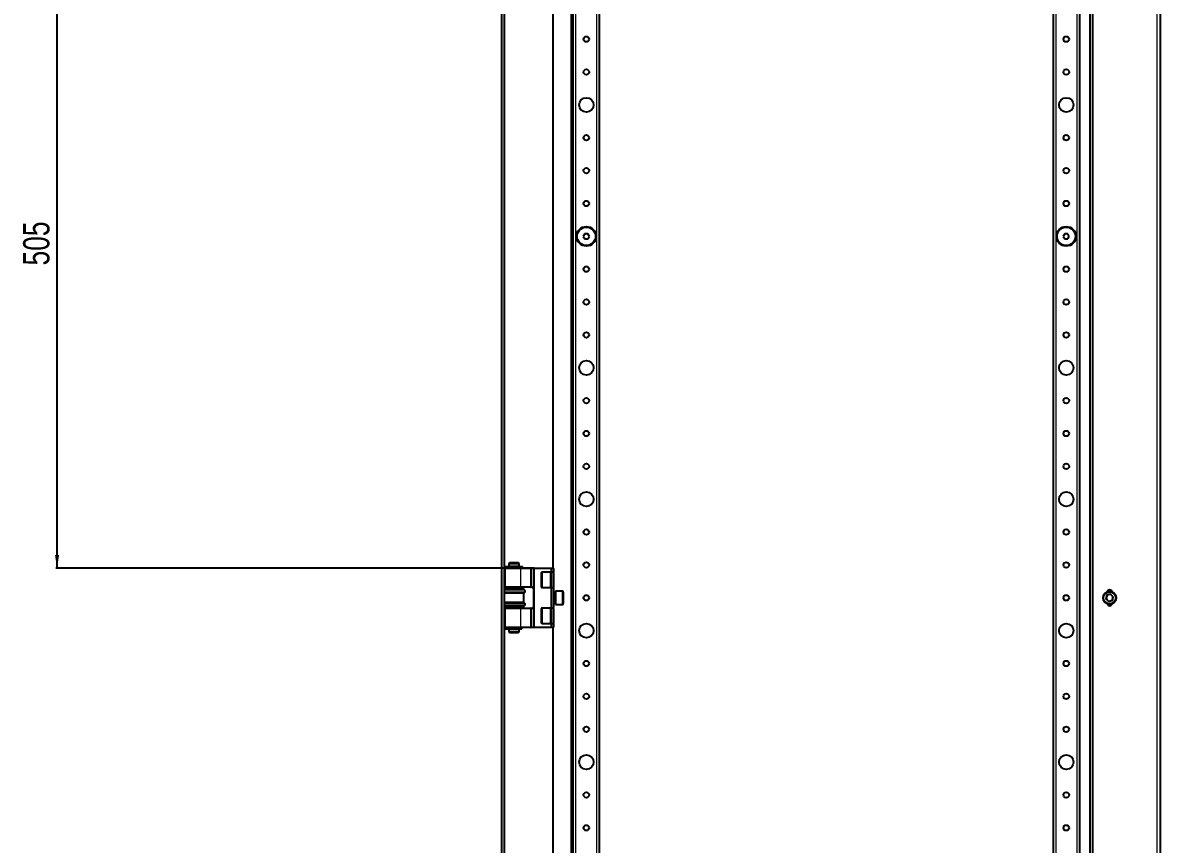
# Model space of a CAD drawing. Header units: millimetres. Extents: x -1134 to 2940, y -1538 to 1219.
# Drawn here: x -1134 to -268, y -684 to -59 of the extents above; entities that cross this region are included whole.
import ezdxf

# ---------------------------------------------------------------- set-up
doc = ezdxf.new("R2010")
doc.units = ezdxf.units.MM
doc.layers.add('FORMAT', color=7, linetype='Continuous')
doc.styles.add('SLDTEXTSTYLE0', font='TXT', dxfattribs={"width": 0.75})
doc.dimstyles.new('SLDDIMSTYLE0', dxfattribs={"dimtxt": 20, "dimasz": 10, "dimexe": 0, "dimexo": 0.0625, "dimgap": 5, "dimtad": 2, "dimdec": 1, "dimrnd": 1e-09, "dimzin": 12, "dimdsep": 46, "dimtxsty": 'SLDTEXTSTYLE0', "dimsah": 1, "dimcen": 0.09, "dimadec": 0, "dimazin": 3, "dimtfac": 1, "dimtofl": 0, "dimtmove": 0, "dimatfit": 3, "dimfxl": 0, "dimfrac": 2, "dimtolj": 1, "dimtzin": 12, "dimarcsym": 0})

# ---------------------------------------------------------------- blocks, each defined once
blk = doc.blocks.new('_D_7')
at = {"layer": 'FORMAT'}
for p, q in [((-744.75, 31.28), (-1108.51, 31.28)), ((-1107.51, -473.72), (-1107.51, 31.28)), ((-744.75, -473.72), (-1108.51, -473.72))]:
    blk.add_line(p, q, dxfattribs=at)
for points in [[(-1107.51, 31.28), (-1109.05, 21.28), (-1105.98, 21.28)], [(-1107.51, -473.72), (-1105.98, -463.72), (-1109.05, -463.72)]]:
    blk.add_solid(points, dxfattribs=at)
at = {"layer": 'FORMAT', "insert": (-1133.3, -243.38), "char_height": 20, "attachment_point": 1, "rotation": 90, "style": 'SLDTEXTSTYLE0'}
blk.add_mtext('505', dxfattribs=at)

msp = doc.modelspace()

# ---------------------------------------------------------------- linework, layer by layer
at = {"color": 7, "linetype": 'Continuous', "lineweight": 25}
for p, q in [((-769.44, 556.28), (-769.44, -998.72)), ((-767.44, 556.28), (-767.44, -998.72)), ((-716.44, 524.78), (-716.44, -967.22)), ((-321.94, 520.28), (-321.94, -962.72)), ((-319.94, 520.28), (-319.94, -962.72)), ((-268.44, 510.57), (-268.44, -953)), ((-714.94, -938.72), (-714.94, 496.28)), ((-694.94, -938.72), (-694.94, 496.28)), ((-349.94, 496.28), (-349.94, -938.72)), ((-329.94, 496.28), (-329.94, -938.72)), ((-730.44, 31.28), (-730.44, -473.72)), ((-706.09, -219.22), (-707.25, -221.22)), ((-707.25, -221.22), (-706.09, -223.22)), ((-703.78, -219.22), (-706.09, -219.22)), ((-706.09, -223.22), (-703.78, -223.22)), ((-702.63, -221.22), (-703.78, -219.22)), ((-703.78, -223.22), (-702.63, -221.22)), ((-341.09, -219.22), (-342.25, -221.22)), ((-342.25, -221.22), (-341.09, -223.22)), ((-338.78, -219.22), (-341.09, -219.22)), ((-341.09, -223.22), (-338.78, -223.22)), ((-337.63, -221.22), (-338.78, -219.22)), ((-338.78, -223.22), (-337.63, -221.22)), ((-767.09, -472.52), (-767.09, -473.42)), ((-767.09, -472.52), (-753.62, -472.52)), ((-767.09, -473.42), (-753.62, -473.42)), ((-766.94, -473.92), (-766.94, -488.02)), ((-766.74, -473.72), (-755.13, -473.72)), ((-763.36, -469.47), (-763.94, -470.47)), ((-763.94, -470.47), (-763.94, -472.47)), ((-760.47, -470.47), (-763.94, -470.47)), ((-755.94, -472.47), (-763.94, -472.47)), ((-763.94, -473.47), (-763.94, -473.72)), ((-755.94, -473.47), (-763.94, -473.47)), ((-763.44, -472.47), (-763.44, -472.52)), ((-763.44, -473.42), (-763.44, -473.47)), ((-763.36, -469.47), (-760.39, -469.47)), ((-755.94, -470.47), (-760.47, -470.47)), ((-760.39, -469.47), (-756.52, -469.47)), ((-755.94, -470.47), (-756.52, -469.47)), ((-756.44, -472.52), (-756.44, -472.47)), ((-756.44, -473.47), (-756.44, -473.42)), ((-755.94, -472.47), (-755.94, -470.47)), ((-755.94, -473.72), (-755.94, -473.47)), ((-755.13, -473.72), (-747.24, -473.72)), ((-753.62, -472.52), (-753.57, -472.52)), ((-753.62, -473.42), (-753.57, -473.42)), ((-753.57, -473.42), (-753.57, -472.52)), ((-746.96, -473.72), (-747.24, -473.72)), ((-746.96, -473.72), (-744.74, -473.72)), ((-744.94, -518.52), (-744.94, -473.92)), ((-744.74, -473.72), (-731.52, -473.72)), ((-731.52, -473.72), (-730.14, -473.72)), ((-731.44, -476.42), (-731.44, -473.92)), ((-729.94, -473.92), (-729.94, -476.42)), ((-738.94, -477.02), (-738.94, -488.12)), ((-731.56, -476.72), (-738.64, -476.72)), ((-731.94, -477.02), (-731.94, -488.12)), ((-730.24, -476.72), (-731.56, -476.72)), ((-729.94, -477.02), (-729.94, -476.42)), ((-729.94, -477.02), (-729.94, -488.12)), ((-767.44, -489.22), (-752.44, -489.22)), ((-752.44, -489.82), (-767.44, -489.82)), ((-752.44, -492.62), (-767.44, -492.62)), ((-755.13, -488.22), (-766.74, -488.22)), ((-763.94, -488.22), (-763.94, -489.22)), ((-755.94, -489.22), (-755.94, -488.22)), ((-747.24, -488.22), (-755.13, -488.22)), ((-752.44, -489.82), (-752.44, -489.22)), ((-751.74, -490.5), (-752.44, -489.82)), ((-752.44, -492.62), (-751.74, -491.93)), ((-752.44, -499.82), (-752.44, -492.62)), ((-747.24, -488.22), (-746.96, -488.22)), ((-746.44, -488.22), (-746.96, -488.22)), ((-738.64, -488.42), (-731.56, -488.42)), ((-731.56, -488.42), (-730.24, -488.42)), ((-731.44, -503.72), (-731.44, -488.72)), ((-729.94, -488.72), (-729.94, -488.12)), ((-729.94, -488.72), (-729.94, -503.72)), ((-723.04, -491.22), (-728.44, -491.22)), ((-728.44, -491.22), (-728.44, -496.22)), ((-722.44, -491.82), (-722.44, -496.22)), ((-752.44, -499.82), (-767.44, -499.82)), ((-751.74, -500.5), (-752.44, -499.82)), ((-728.69, -493.22), (-729.94, -493.22)), ((-729.94, -499.22), (-728.69, -499.22)), ((-728.44, -496.22), (-728.44, -501.22)), ((-728.44, -501.22), (-723.04, -501.22)), ((-722.44, -496.22), (-722.44, -500.62)), ((-309.04, -494.22), (-309.72, -497.03)), ((-307.62, -499.03), (-309.72, -497.03)), ((-306.26, -493.4), (-309.04, -494.22)), ((-304.84, -498.22), (-307.62, -499.03)), ((-306.26, -493.4), (-304.16, -495.4)), ((-304.84, -498.22), (-304.16, -495.4)), ((-752.44, -502.62), (-767.44, -502.62)), ((-767.44, -503.22), (-752.44, -503.22)), ((-766.94, -504.42), (-766.94, -518.52)), ((-766.74, -504.22), (-755.13, -504.22)), ((-763.94, -503.22), (-763.94, -504.22)), ((-755.94, -504.22), (-755.94, -503.22)), ((-755.13, -504.22), (-747.24, -504.22)), ((-752.44, -502.62), (-751.74, -501.93)), ((-752.44, -503.22), (-752.44, -502.62)), ((-746.96, -504.22), (-747.24, -504.22)), ((-746.96, -504.22), (-746.44, -504.22)), ((-738.94, -504.32), (-738.94, -515.42)), ((-731.56, -504.02), (-738.64, -504.02)), ((-731.94, -504.32), (-731.94, -515.42)), ((-730.24, -504.02), (-731.56, -504.02)), ((-729.94, -504.32), (-729.94, -503.72)), ((-729.94, -504.32), (-729.94, -515.42)), ((-767.09, -519.02), (-767.09, -519.92)), ((-767.09, -519.02), (-754.1, -519.02)), ((-755.13, -518.72), (-766.74, -518.72)), ((-763.94, -518.72), (-763.94, -518.97)), ((-755.94, -518.97), (-763.94, -518.97)), ((-763.44, -518.97), (-763.44, -519.02)), ((-756.44, -519.02), (-756.44, -518.97)), ((-755.94, -518.97), (-755.94, -518.72)), ((-747.24, -518.72), (-755.13, -518.72)), ((-754.1, -519.02), (-754.02, -519.02)), ((-754.02, -519.92), (-754.02, -519.02)), ((-754.02, -519.02), (-754, -519.02)), ((-754, -519.92), (-754, -519.02)), ((-747.24, -518.72), (-746.96, -518.72)), ((-744.74, -518.72), (-746.96, -518.72)), ((-731.52, -518.72), (-744.74, -518.72)), ((-738.64, -515.72), (-731.56, -515.72)), ((-731.56, -515.72), (-730.24, -515.72)), ((-730.14, -518.72), (-731.52, -518.72)), ((-731.44, -518.52), (-731.44, -516.02)), ((-730.44, -518.72), (-730.44, -848.72)), ((-729.94, -516.02), (-729.94, -515.42)), ((-729.94, -516.02), (-729.94, -518.52)), ((-767.09, -519.92), (-754.1, -519.92)), ((-763.94, -519.97), (-763.94, -521.97)), ((-755.94, -519.97), (-763.94, -519.97)), ((-763.94, -521.97), (-763.36, -522.97)), ((-763.94, -521.97), (-755.94, -521.97)), ((-763.44, -519.92), (-763.44, -519.97)), ((-756.52, -522.97), (-763.36, -522.97)), ((-756.52, -522.97), (-755.94, -521.97)), ((-756.44, -519.97), (-756.44, -519.92)), ((-755.94, -521.97), (-755.94, -519.97)), ((-754.1, -519.92), (-754.02, -519.92)), ((-754.02, -519.92), (-754, -519.92))]:
    msp.add_line(p, q, dxfattribs=at)
at = {"color": 8, "linetype": 'Continuous', "lineweight": 18}
for p, q in [((-319.34, -962.72), (-319.34, 520.28)), ((-271.04, 506.07), (-271.04, -948.5)), ((-712.94, -938.72), (-712.94, 496.28)), ((-696.94, -938.72), (-696.94, 496.28)), ((-347.94, 496.28), (-347.94, -938.72)), ((-331.94, 496.28), (-331.94, -938.72)), ((-766.84, -472.52), (-766.84, 30.08)), ((-754.99, -473.92), (-766.94, -473.92)), ((-766.84, -473.74), (-766.84, -473.42)), ((-754.99, -473.92), (-754.99, -488.02)), ((-747.1, -473.92), (-754.99, -473.92)), ((-753.62, -472.52), (-753.62, -473.42)), ((-747.1, -488.02), (-747.1, -473.92)), ((-746.96, -473.92), (-747.1, -473.92)), ((-746.96, -473.92), (-746.96, -473.72)), ((-746.96, -473.92), (-746.96, -488.02)), ((-744.94, -473.92), (-746.96, -473.92)), ((-744.94, -473.92), (-744.74, -473.92)), ((-744.74, -473.72), (-744.74, -473.92)), ((-744.74, -473.92), (-744.74, -518.52)), ((-731.44, -473.92), (-744.74, -473.92)), ((-729.94, -473.92), (-731.44, -473.92)), ((-739.24, -488.12), (-739.24, -477.02)), ((-739.24, -477.02), (-738.94, -477.02)), ((-738.94, -477.02), (-738.64, -477.02)), ((-738.64, -476.42), (-731.44, -476.42)), ((-738.64, -476.42), (-738.64, -476.72)), ((-738.64, -476.72), (-738.64, -477.02)), ((-732.24, -477.02), (-738.64, -477.02)), ((-738.64, -477.02), (-738.64, -488.12)), ((-732.24, -476.72), (-732.24, -477.02)), ((-732.24, -477.02), (-731.94, -477.02)), ((-732.24, -488.12), (-732.24, -477.02)), ((-731.94, -477.02), (-731.64, -477.02)), ((-731.64, -476.72), (-731.64, -477.02)), ((-730.24, -477.02), (-731.64, -477.02)), ((-731.64, -477.02), (-731.64, -488.12)), ((-731.44, -476.42), (-729.94, -476.42)), ((-730.24, -476.72), (-730.24, -477.02)), ((-729.94, -477.02), (-730.24, -477.02)), ((-730.24, -488.12), (-730.24, -477.02)), ((-751.74, -490.5), (-767.44, -490.5)), ((-751.74, -491.93), (-767.44, -491.93)), ((-766.94, -488.02), (-754.99, -488.02)), ((-766.84, -489.22), (-766.84, -488.19)), ((-754.99, -488.02), (-747.1, -488.02)), ((-746.96, -488.02), (-747.1, -488.02)), ((-746.96, -488.22), (-746.96, -488.02)), ((-746.96, -488.02), (-746.44, -488.02)), ((-746.44, -488.22), (-746.44, -488.02)), ((-738.94, -488.12), (-739.24, -488.12)), ((-738.64, -488.12), (-738.94, -488.12)), ((-738.64, -488.12), (-732.24, -488.12)), ((-738.64, -488.12), (-738.64, -488.42)), ((-738.64, -488.42), (-738.64, -488.72)), ((-731.44, -488.72), (-738.64, -488.72)), ((-732.24, -488.12), (-732.24, -488.42)), ((-731.94, -488.12), (-732.24, -488.12)), ((-731.64, -488.12), (-731.94, -488.12)), ((-731.64, -488.12), (-730.24, -488.12)), ((-731.64, -488.12), (-731.64, -488.42)), ((-729.94, -488.72), (-731.44, -488.72)), ((-730.24, -488.12), (-730.24, -488.42)), ((-730.24, -488.12), (-729.94, -488.12)), ((-723.04, -496.22), (-723.04, -491.22)), ((-751.74, -500.5), (-767.44, -500.5)), ((-728.69, -499.22), (-728.69, -493.22)), ((-723.04, -501.22), (-723.04, -496.22)), ((-751.74, -501.93), (-767.44, -501.93)), ((-754.99, -504.42), (-766.94, -504.42)), ((-766.84, -504.24), (-766.84, -503.22)), ((-754.99, -504.42), (-754.99, -518.52)), ((-747.1, -504.42), (-754.99, -504.42)), ((-747.1, -518.52), (-747.1, -504.42)), ((-747.1, -504.42), (-746.96, -504.42)), ((-746.96, -504.42), (-746.96, -504.22)), ((-746.96, -504.42), (-746.96, -518.52)), ((-746.44, -504.42), (-746.96, -504.42)), ((-746.44, -504.42), (-746.44, -504.22)), ((-739.24, -515.42), (-739.24, -504.32)), ((-739.24, -504.32), (-738.94, -504.32)), ((-738.94, -504.32), (-738.64, -504.32)), ((-738.64, -503.72), (-731.44, -503.72)), ((-738.64, -504.02), (-738.64, -503.72)), ((-738.64, -504.02), (-738.64, -504.32)), ((-732.24, -504.32), (-738.64, -504.32)), ((-738.64, -504.32), (-738.64, -515.42)), ((-732.24, -504.02), (-732.24, -504.32)), ((-732.24, -504.32), (-731.94, -504.32)), ((-732.24, -515.42), (-732.24, -504.32)), ((-731.94, -504.32), (-731.64, -504.32)), ((-731.64, -504.32), (-731.64, -504.02)), ((-730.24, -504.32), (-731.64, -504.32)), ((-731.64, -504.32), (-731.64, -515.42)), ((-731.44, -503.72), (-729.94, -503.72)), ((-730.24, -504.32), (-730.24, -504.02)), ((-730.24, -504.32), (-729.94, -504.32)), ((-730.24, -515.42), (-730.24, -504.32)), ((-766.94, -518.52), (-754.99, -518.52)), ((-766.84, -519.02), (-766.84, -518.69)), ((-754.99, -518.52), (-747.1, -518.52)), ((-754.1, -519.02), (-754.1, -519.92)), ((-747.1, -518.52), (-746.96, -518.52)), ((-746.96, -518.72), (-746.96, -518.52)), ((-746.96, -518.52), (-744.94, -518.52)), ((-744.74, -518.52), (-744.94, -518.52)), ((-744.74, -518.52), (-731.44, -518.52)), ((-744.74, -518.52), (-744.74, -518.72)), ((-739.24, -515.42), (-738.94, -515.42)), ((-738.94, -515.42), (-738.64, -515.42)), ((-738.64, -515.42), (-732.24, -515.42)), ((-738.64, -515.42), (-738.64, -515.72)), ((-738.64, -516.02), (-738.64, -515.72)), ((-731.44, -516.02), (-738.64, -516.02)), ((-732.24, -515.42), (-732.24, -515.72)), ((-732.24, -515.42), (-731.94, -515.42)), ((-731.94, -515.42), (-731.64, -515.42)), ((-731.64, -515.72), (-731.64, -515.42)), ((-731.64, -515.42), (-730.24, -515.42)), ((-729.94, -516.02), (-731.44, -516.02)), ((-731.44, -518.52), (-729.94, -518.52)), ((-730.24, -515.72), (-730.24, -515.42)), ((-730.24, -515.42), (-729.94, -515.42)), ((-766.84, -847.52), (-766.84, -519.92))]:
    msp.add_line(p, q, dxfattribs=at)
at = {"color": 7, "linetype": 'Continuous', "lineweight": 25}
for centre, radius in [((-704.94, -71.22), 2.1), ((-339.94, -71.22), 2.1), ((-704.94, -96.22), 2.1), ((-339.94, -96.22), 2.1), ((-704.94, -121.22), 5.5), ((-339.94, -121.22), 5.5), ((-704.94, -146.22), 2.1), ((-339.94, -146.22), 2.1), ((-704.94, -171.22), 2.1), ((-339.94, -171.22), 2.1), ((-704.94, -196.22), 2.1), ((-339.94, -196.22), 2.1), ((-704.94, -221.22), 7.5), ((-704.94, -221.22), 7), ((-339.94, -221.22), 7.5), ((-339.94, -221.22), 7), ((-704.94, -246.22), 2.1), ((-339.94, -246.22), 2.1), ((-704.94, -271.22), 2.1), ((-339.94, -271.22), 2.1), ((-704.94, -296.22), 2.1), ((-339.94, -296.22), 2.1), ((-704.94, -321.22), 5.5), ((-339.94, -321.22), 5.5), ((-704.94, -346.22), 2.1), ((-339.94, -346.22), 2.1), ((-704.94, -371.22), 2.1), ((-339.94, -371.22), 2.1), ((-704.94, -396.22), 2.1), ((-339.94, -396.22), 2.1), ((-704.94, -421.22), 5.5), ((-339.94, -421.22), 5.5), ((-704.94, -446.22), 2.1), ((-339.94, -446.22), 2.1), ((-704.94, -471.22), 2.1), ((-339.94, -471.22), 2.1), ((-306.94, -496.22), 5), ((-704.94, -496.22), 2.1), ((-339.94, -496.22), 2.1), ((-704.94, -521.22), 5.5), ((-339.94, -521.22), 5.5), ((-704.94, -546.22), 2.1), ((-339.94, -546.22), 2.1), ((-704.94, -571.22), 2.1), ((-339.94, -571.22), 2.1), ((-704.94, -596.22), 2.1), ((-339.94, -596.22), 2.1), ((-704.94, -621.22), 5.5), ((-339.94, -621.22), 5.5), ((-704.94, -646.22), 2.1), ((-339.94, -646.22), 2.1), ((-704.94, -671.22), 2.1), ((-339.94, -671.22), 2.1)]:
    msp.add_circle(centre, radius, dxfattribs=at)
at = {"color": 8, "linetype": 'Continuous', "lineweight": 18}
msp.add_circle((-306.94, -496.22), 4.4, dxfattribs=at)
at = {"color": 7, "linetype": 'Continuous', "lineweight": 25}
for centre, radius, start, end in [((-766.74, -473.92), 0.2, 90, 180), ((-744.74, -473.92), 0.2, 90, 180), ((-730.14, -473.92), 0.2, 0, 90), ((-738.64, -477.02), 0.3, 90, 180), ((-731.64, -477.02), 0.3, 90, 180), ((-730.24, -476.42), 0.3, 270, 0), ((-766.74, -488.02), 0.2, 180, 270), ((-752.44, -491.22), 1, 314.427, 45.573), ((-746.44, -489.72), 1.5, 0, 90), ((-738.64, -488.12), 0.3, 180, 270), ((-731.64, -488.12), 0.3, 180, 270), ((-730.24, -488.72), 0.3, 0, 90), ((-728.69, -492.97), 0.25, 270, 360), ((-723.04, -491.82), 0.6, 360, 90), ((-306.94, -492.22), 2, 18.20996, 161.79004), ((-752.44, -501.22), 1, 314.427, 45.573), ((-728.69, -499.47), 0.25, 0, 90), ((-723.04, -500.62), 0.6, 270, 0), ((-306.94, -496.22), 2.51, 166.35345, 226.35345), ((-306.94, -496.22), 2.51, 106.35345, 166.35345), ((-306.94, -500.22), 2, 198.20996, 341.79004), ((-306.94, -496.22), 2.51, 226.35345, 286.35345), ((-306.94, -496.22), 2.51, 46.35345, 106.35345), ((-306.94, -496.22), 2.51, 286.35345, 346.35345), ((-306.94, -496.22), 2.51, 346.35345, 46.35345), ((-766.74, -504.42), 0.2, 90, 180), ((-746.44, -502.72), 1.5, 270, 0), ((-738.64, -504.32), 0.3, 90, 180), ((-731.64, -504.32), 0.3, 90, 180), ((-730.24, -503.72), 0.3, 270, 0), ((-766.74, -518.52), 0.2, 180, 270), ((-744.74, -518.52), 0.2, 180, 270), ((-738.64, -515.42), 0.3, 180, 270), ((-731.64, -515.42), 0.3, 180, 270), ((-730.24, -516.02), 0.3, 0, 90), ((-730.14, -518.52), 0.2, 270, 0)]:
    msp.add_arc(centre, radius, start, end, dxfattribs=at)
at = {"color": 8, "linetype": 'Continuous', "lineweight": 18}
for centre, radius, start, end in [((-755.17, -473.89), 0.179, 351.95053, 78.57825), ((-747.28, -473.89), 0.179, 351.95053, 78.57825), ((-738.64, -477.02), 0.6, 90, 180), ((-755.17, -488.04), 0.179, 281.42175, 8.04947), ((-747.28, -488.04), 0.179, 281.42175, 8.04947), ((-746.44, -489.72), 1.7, 28.07249, 90), ((-738.64, -488.12), 0.6, 180, 270), ((-755.17, -504.39), 0.179, 351.95053, 78.57825), ((-747.28, -504.39), 0.179, 351.95053, 78.57825), ((-746.44, -502.72), 1.7, 270, 331.92751), ((-738.64, -504.32), 0.6, 90, 180), ((-755.17, -518.54), 0.179, 281.42175, 8.04947), ((-747.28, -518.54), 0.179, 281.42175, 8.04947), ((-738.64, -515.42), 0.6, 180, 270)]:
    msp.add_arc(centre, radius, start, end, dxfattribs=at)
at = {"color": 7, "linetype": 'Continuous', "lineweight": 25}
for centre, major_axis, start_param, end_param in [((-731.52, -473.92), (0, 0.2), 4.712389, 6.283185), ((-731.56, -476.42), (0, 0.3), 3.141593, 4.712389), ((-731.56, -488.72), (0, 0.3), 4.712389, 6.283185), ((-731.56, -503.72), (0, 0.3), 3.141593, 4.712389), ((-731.56, -516.02), (0, 0.3), 4.712389, 6.283185), ((-731.52, -518.52), (0, 0.2), 3.141593, 4.712389)]:
    msp.add_ellipse(centre, major_axis=major_axis, ratio=0.414214, start_param=start_param, end_param=end_param, dxfattribs=at)

# ---------------------------------------------------------------- dimensions: what is measured, and where the dimension line sits
at = {"layer": 'FORMAT'}
dim = msp.add_linear_dim(base=(-1107.51, 31.28), p1=(-744.74, -473.72), p2=(-744.74, 31.28), angle=90, dimstyle='SLDDIMSTYLE0', dxfattribs=at)
dim.commit()
dim.dimension.update_dxf_attribs({"geometry": '_D_7', "text_midpoint": (-1107.51, -221.22), "dimtype": 160})

doc.saveas('drawing.dxf')
